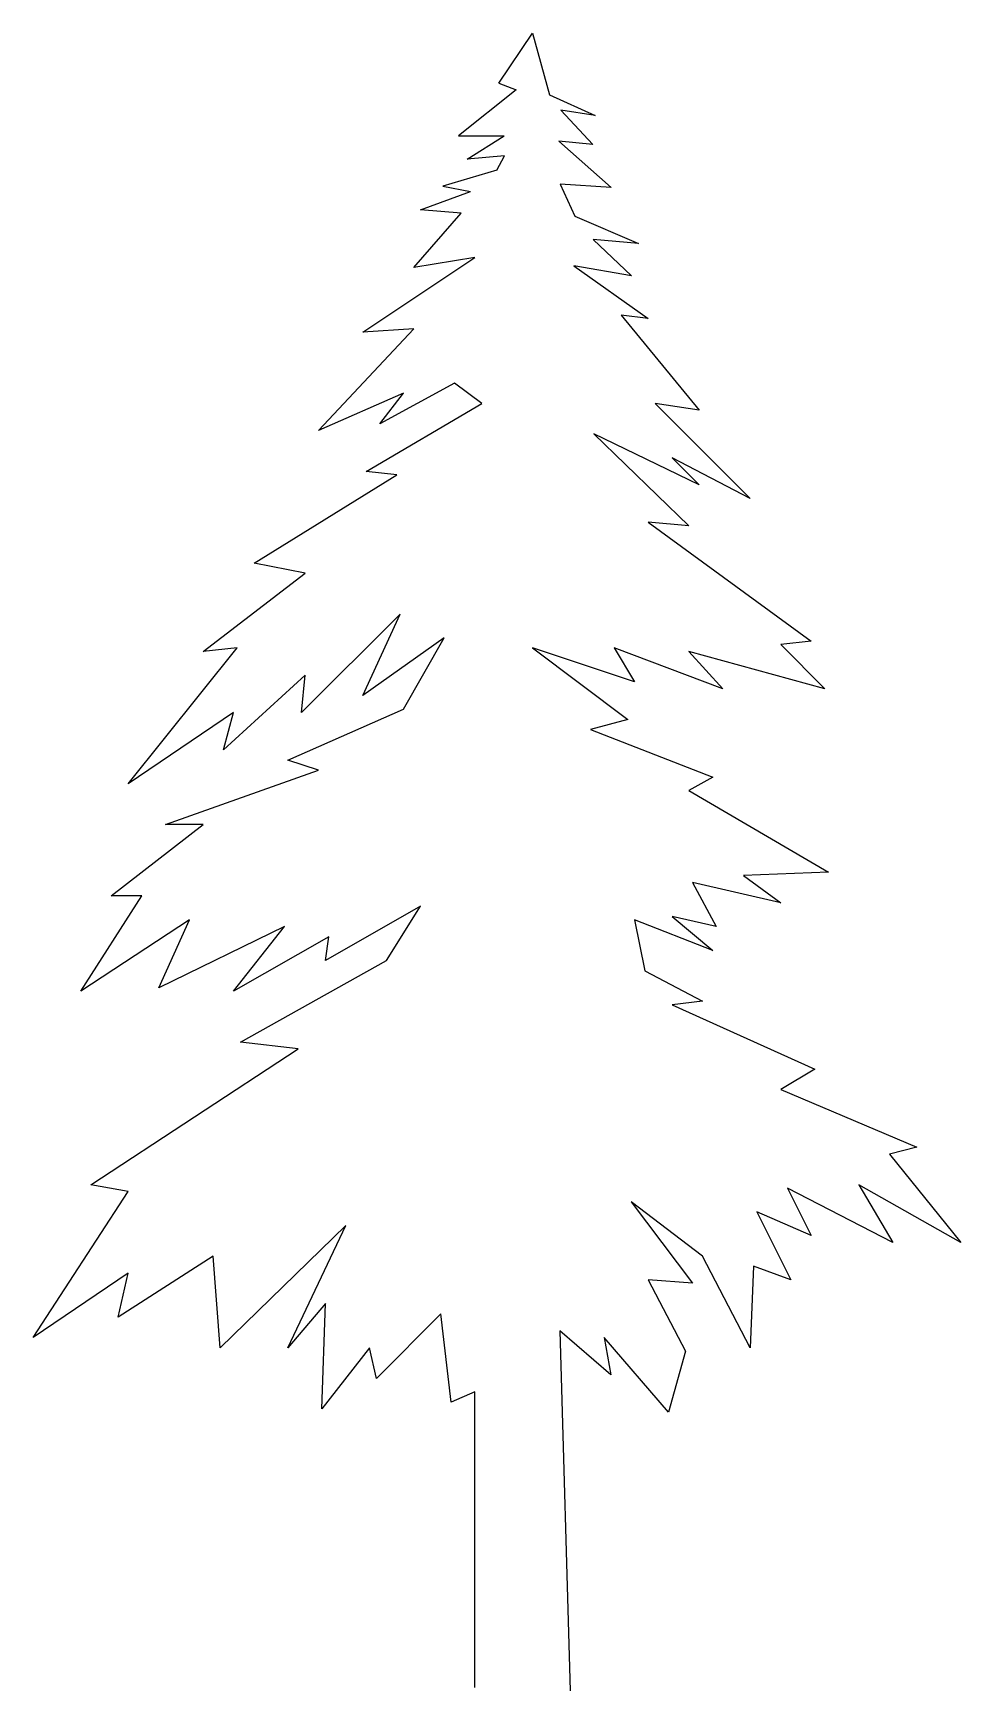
# Model space of a CAD drawing. Header units: millimetres. Extents: x 373.8 to 375.39, y 2514.87 to 2517.72.
import ezdxf

# ---------------------------------------------------------------- set-up
doc = ezdxf.new("R2010")
doc.units = ezdxf.units.MM
doc.header["$LTSCALE"] = 10
doc.layers.add('Vegetais', color=94, linetype='Continuous')

msp = doc.modelspace()

# ---------------------------------------------------------------- linework, layer by layer
at = {"layer": 'Vegetais'}
for p, q in [((374.5982, 2517.6327), (374.6561, 2517.7183)), ((374.6561, 2517.7183), (374.6851, 2517.6126)), ((374.6276, 2517.6213), (374.5289, 2517.5424)), ((374.5982, 2517.6327), (374.6276, 2517.6213)), ((374.6851, 2517.6126), (374.7633, 2517.5769)), ((374.7042, 2517.5861), (374.7591, 2517.5271)), ((374.7633, 2517.5769), (374.7042, 2517.5861)), ((374.5289, 2517.5424), (374.6073, 2517.5424)), ((374.5438, 2517.5022), (374.6073, 2517.5424)), ((374.7008, 2517.5329), (374.7909, 2517.4533)), ((374.7591, 2517.5271), (374.7008, 2517.5329)), ((374.6079, 2517.508), (374.5438, 2517.5022)), ((374.5945, 2517.4831), (374.6079, 2517.508)), ((374.5945, 2517.4831), (374.5018, 2517.456)), ((374.4637, 2517.4153), (374.5493, 2517.4466)), ((374.5018, 2517.456), (374.5493, 2517.4466)), ((374.7034, 2517.4592), (374.7287, 2517.4042)), ((374.7909, 2517.4533), (374.7034, 2517.4592)), ((374.4521, 2517.3162), (374.5337, 2517.4094)), ((374.5337, 2517.4094), (374.4637, 2517.4153)), ((374.7287, 2517.4042), (374.8374, 2517.3574)), ((374.7599, 2517.3641), (374.8259, 2517.3019)), ((374.8374, 2517.3574), (374.7599, 2517.3641)), ((374.3646, 2517.2055), (374.557, 2517.3337)), ((374.557, 2517.3337), (374.4521, 2517.3162)), ((374.7268, 2517.3193), (374.8544, 2517.2288)), ((374.8259, 2517.3019), (374.7268, 2517.3193)), ((374.8077, 2517.2346), (374.9418, 2517.0715)), ((374.8544, 2517.2288), (374.8077, 2517.2346)), ((374.2888, 2517.0365), (374.4521, 2517.2113)), ((374.4521, 2517.2113), (374.3646, 2517.2055)), ((374.522, 2517.1181), (374.3938, 2517.0482)), ((374.5687, 2517.0831), (374.522, 2517.1181)), ((374.4346, 2517.1006), (374.2888, 2517.0365)), ((374.3704, 2516.9666), (374.5687, 2517.0831)), ((374.3938, 2517.0482), (374.4346, 2517.1006)), ((374.866, 2517.0831), (375.0293, 2516.92)), ((374.9418, 2517.0715), (374.866, 2517.0831)), ((374.7611, 2517.0307), (374.9243, 2516.8734)), ((374.9418, 2516.9433), (374.7611, 2517.0307)), ((374.8952, 2516.9899), (374.9418, 2516.9433)), ((375.0293, 2516.92), (374.8952, 2516.9899)), ((374.178, 2516.8093), (374.4229, 2516.9608)), ((374.4229, 2516.9608), (374.3704, 2516.9666)), ((374.9243, 2516.8734), (374.8544, 2516.8792)), ((374.8544, 2516.8792), (375.1342, 2516.6753)), ((374.0906, 2516.6578), (374.2655, 2516.7918)), ((374.2655, 2516.7918), (374.178, 2516.8093)), ((374.4287, 2516.7219), (374.2597, 2516.5529)), ((374.3646, 2516.582), (374.4287, 2516.7219)), ((374.5045, 2516.6811), (374.3646, 2516.582)), ((374.4346, 2516.5587), (374.5045, 2516.6811)), ((373.9623, 2516.4305), (374.1489, 2516.6636)), ((374.1489, 2516.6636), (374.0906, 2516.6578)), ((374.6561, 2516.6636), (374.8194, 2516.5412)), ((374.831, 2516.6053), (374.6561, 2516.6636)), ((374.9826, 2516.5937), (374.7961, 2516.6636)), ((374.7961, 2516.6636), (374.831, 2516.6053)), ((374.9243, 2516.6578), (374.9826, 2516.5937)), ((375.1575, 2516.5937), (374.9243, 2516.6578)), ((375.1342, 2516.6753), (375.0817, 2516.6694)), ((375.0817, 2516.6694), (375.1575, 2516.5937)), ((374.2655, 2516.617), (374.1256, 2516.4888)), ((374.2597, 2516.5529), (374.2655, 2516.617)), ((374.143, 2516.5529), (373.9623, 2516.4305)), ((374.1256, 2516.4888), (374.143, 2516.5529)), ((374.2363, 2516.4713), (374.4346, 2516.5587)), ((374.8194, 2516.5412), (374.7552, 2516.5238)), ((374.7552, 2516.5238), (374.9651, 2516.4422)), ((374.0264, 2516.3606), (374.2888, 2516.4538)), ((374.2888, 2516.4538), (374.2363, 2516.4713)), ((374.9651, 2516.4422), (374.9243, 2516.4189)), ((374.9243, 2516.4189), (375.1634, 2516.279)), ((373.9332, 2516.2383), (374.0906, 2516.3606)), ((374.0906, 2516.3606), (374.0264, 2516.3606)), ((375.1634, 2516.279), (375.0176, 2516.2732)), ((374.9302, 2516.2616), (374.971, 2516.1858)), ((375.0817, 2516.2266), (374.9302, 2516.2616)), ((375.0176, 2516.2732), (375.0817, 2516.2266)), ((373.8807, 2516.0751), (373.9856, 2516.2383)), ((373.9856, 2516.2383), (373.9332, 2516.2383)), ((374.0673, 2516.1975), (373.8807, 2516.0751)), ((374.0148, 2516.0809), (374.0673, 2516.1975)), ((374.4637, 2516.2208), (374.3005, 2516.1275)), ((374.4054, 2516.1275), (374.4637, 2516.2208)), ((374.831, 2516.1975), (374.8485, 2516.1101)), ((374.9651, 2516.145), (374.831, 2516.1975)), ((374.8952, 2516.2033), (374.9651, 2516.145)), ((374.971, 2516.1858), (374.8952, 2516.2033)), ((374.2305, 2516.1858), (374.0148, 2516.0809)), ((374.143, 2516.0751), (374.2305, 2516.1858)), ((374.3063, 2516.1683), (374.143, 2516.0751)), ((374.3005, 2516.1275), (374.3063, 2516.1683)), ((374.1547, 2515.9877), (374.4054, 2516.1275)), ((374.8485, 2516.1101), (374.9476, 2516.0576)), ((374.9476, 2516.0576), (374.8952, 2516.0518)), ((374.8952, 2516.0518), (375.1401, 2515.9411)), ((373.8982, 2515.743), (374.2538, 2515.976)), ((374.2538, 2515.976), (374.1547, 2515.9877)), ((375.1401, 2515.9411), (375.0817, 2515.9061)), ((375.0817, 2515.9061), (375.315, 2515.8071)), ((375.315, 2515.8071), (375.2683, 2515.7954)), ((375.2683, 2515.7954), (375.3908, 2515.6439)), ((373.9623, 2515.7313), (373.8982, 2515.743)), ((375.2158, 2515.743), (375.2742, 2515.6439)), ((375.3908, 2515.6439), (375.2158, 2515.743)), ((373.7991, 2515.4808), (373.9623, 2515.7313)), ((374.8252, 2515.7138), (374.9302, 2515.574)), ((374.9476, 2515.6206), (374.8252, 2515.7138)), ((375.0934, 2515.7371), (375.1342, 2515.6556)), ((375.2742, 2515.6439), (375.0934, 2515.7371)), ((375.0409, 2515.6964), (375.0992, 2515.5798)), ((375.1342, 2515.6556), (375.0409, 2515.6964)), ((374.3355, 2515.6731), (374.1197, 2515.4633)), ((374.2363, 2515.4633), (374.3355, 2515.6731)), ((374.1081, 2515.6206), (373.9448, 2515.5157)), ((374.1197, 2515.4633), (374.1081, 2515.6206)), ((375.0293, 2515.4633), (374.9476, 2515.6206)), ((375.0351, 2515.6031), (375.0293, 2515.4633)), ((375.0992, 2515.5798), (375.0351, 2515.6031)), ((373.9623, 2515.5915), (373.7991, 2515.4808)), ((373.9448, 2515.5157), (373.9623, 2515.5915)), ((374.8544, 2515.5798), (374.9185, 2515.4575)), ((374.9302, 2515.574), (374.8544, 2515.5798)), ((374.3005, 2515.539), (374.2363, 2515.4633)), ((374.2946, 2515.3584), (374.3005, 2515.539)), ((374.4987, 2515.5216), (374.3879, 2515.4108)), ((374.3763, 2515.4633), (374.2946, 2515.3584)), ((374.3879, 2515.4108), (374.3763, 2515.4633)), ((374.8893, 2515.3526), (374.7786, 2515.4808)), ((374.9185, 2515.4575), (374.8893, 2515.3526))]:
    msp.add_line(p, q, dxfattribs=at)
at = {"layer": 'Vegetais', "color": 34}
for p, q in [((374.5162, 2515.3701), (374.4987, 2515.5216)), ((374.7028, 2515.4924), (374.7203, 2514.8748)), ((374.7902, 2515.4167), (374.7028, 2515.4924)), ((374.7786, 2515.4808), (374.7902, 2515.4167)), ((374.557, 2515.3875), (374.5162, 2515.3701)), ((374.557, 2514.8806), (374.557, 2515.3875))]:
    msp.add_line(p, q, dxfattribs=at)

doc.saveas('drawing.dxf')
